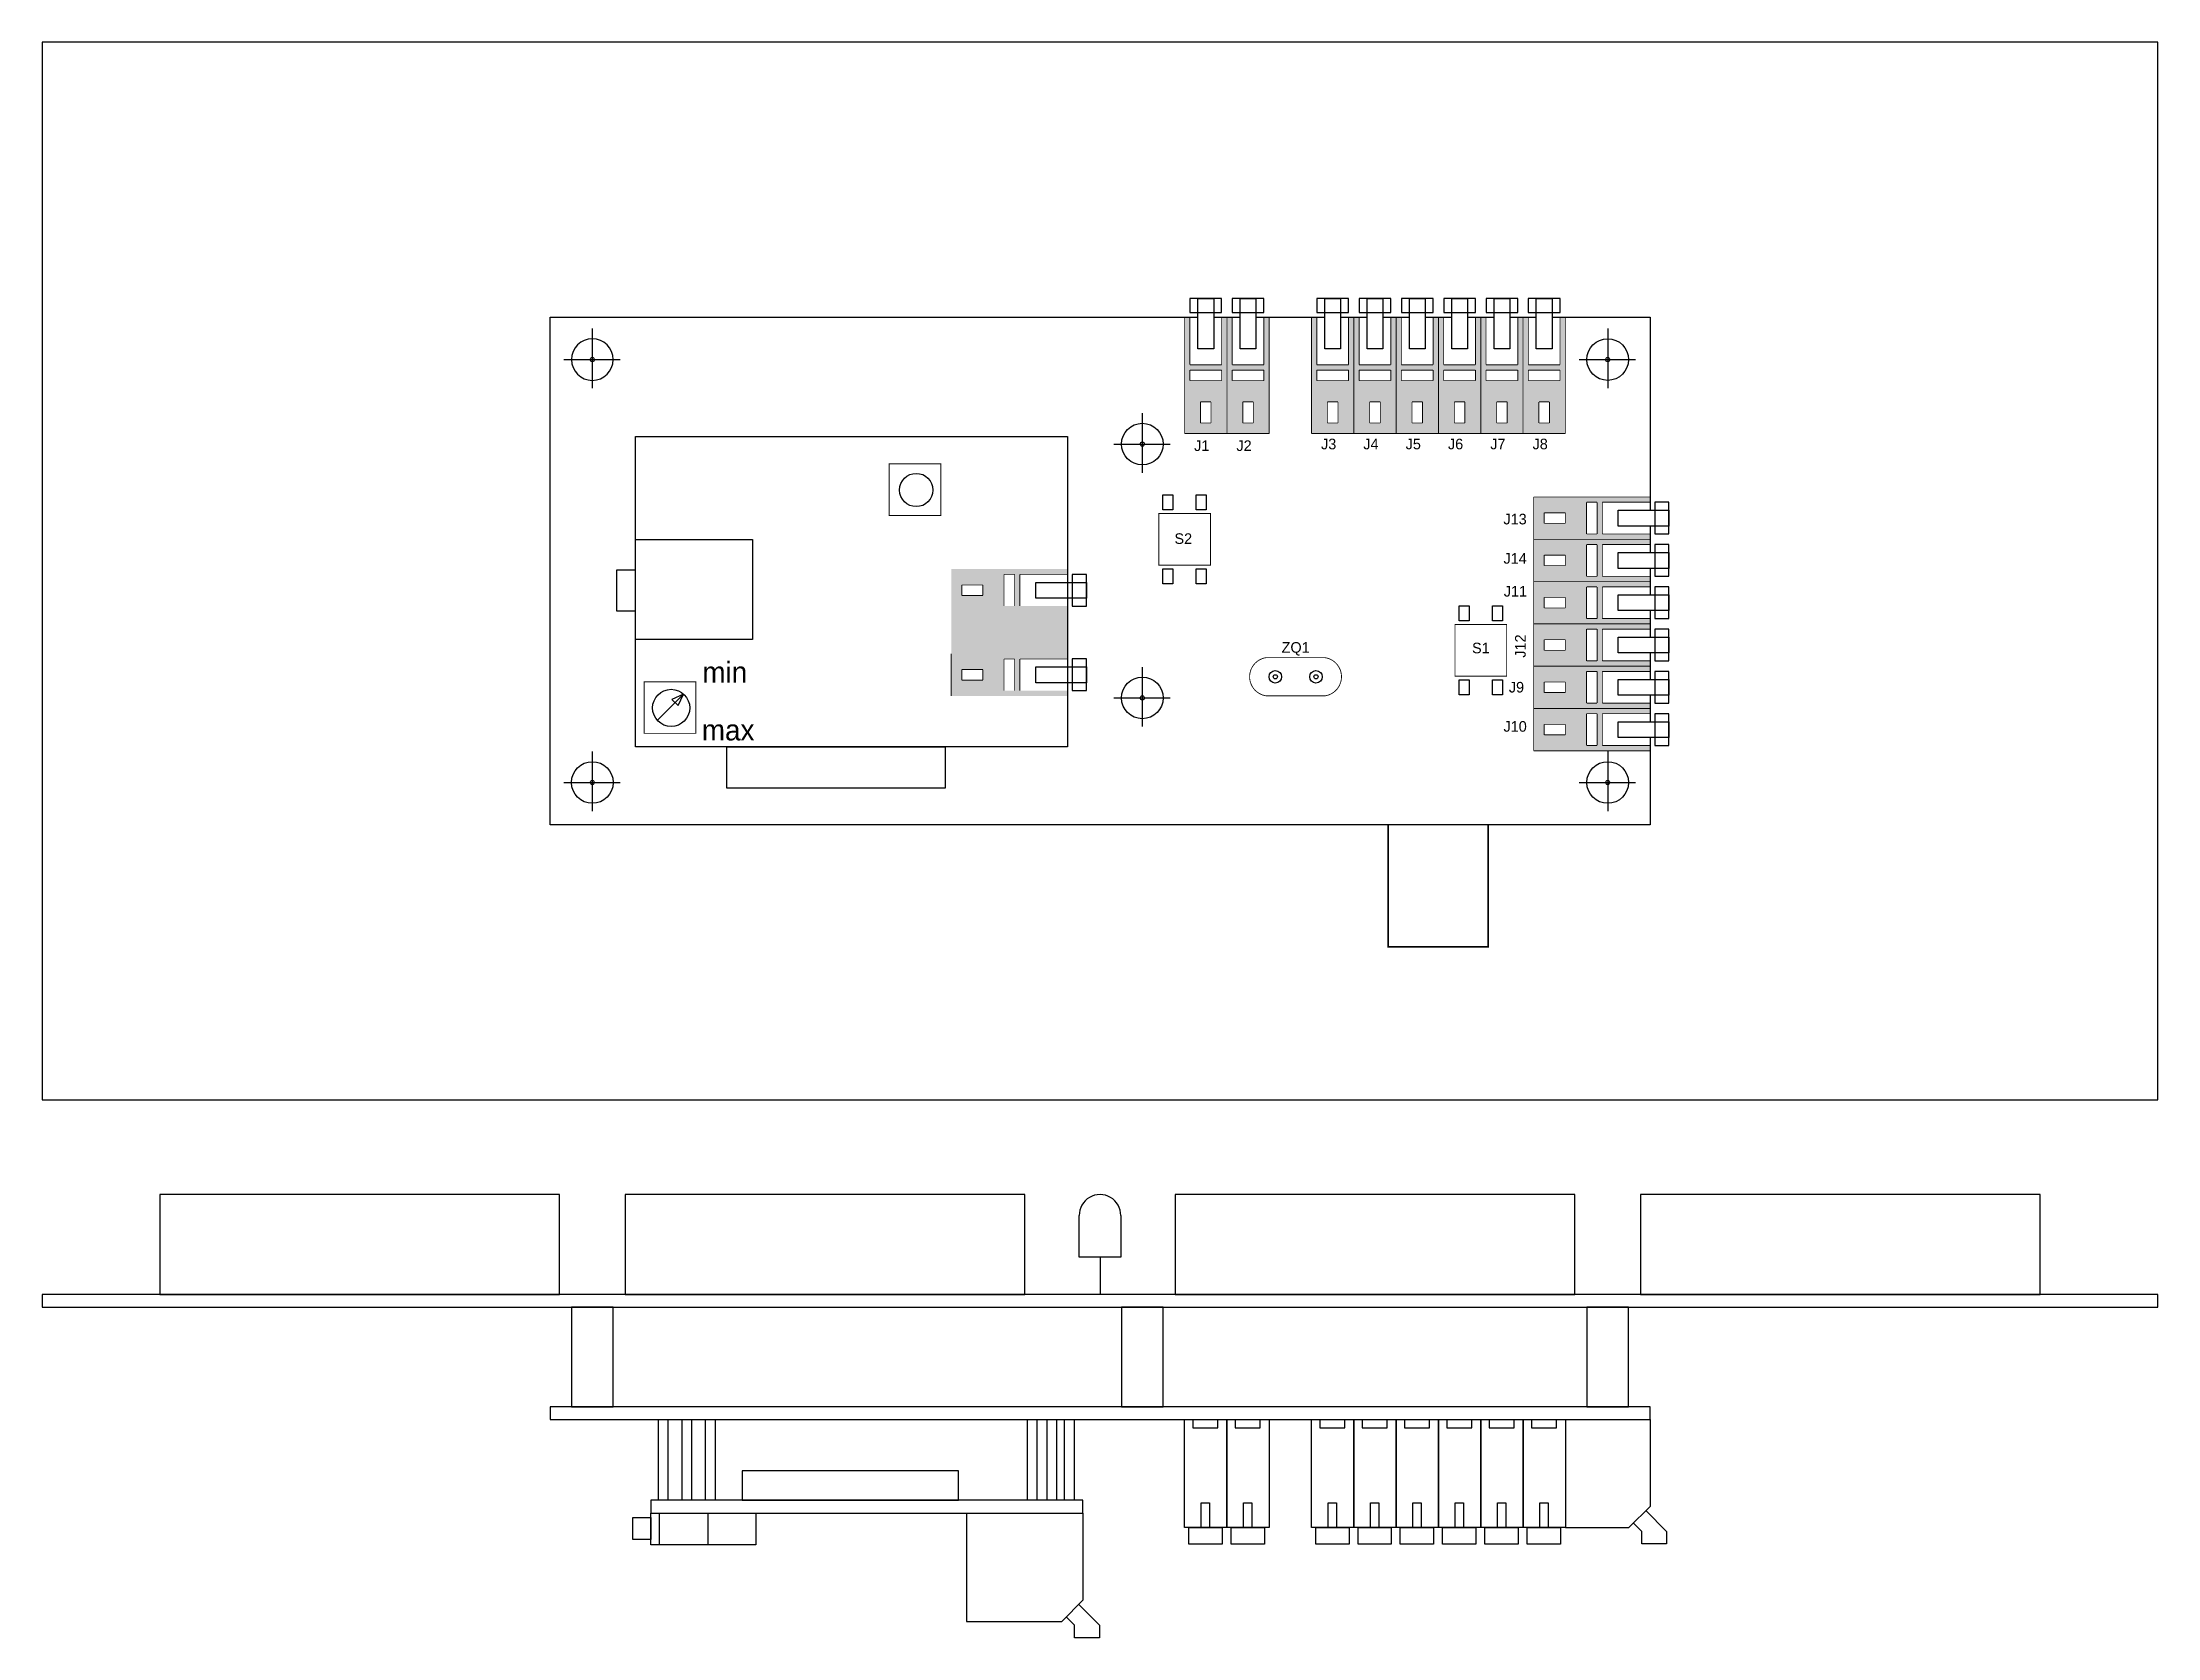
# Model space of a CAD drawing. Extents: x 620 to 874, y -147 to 45.
import ezdxf
from ezdxf.enums import TextEntityAlignment as Align

# ---------------------------------------------------------------- set-up
doc = ezdxf.new("R2010")
doc.units = 0
doc.header["$MEASUREMENT"] = 0
doc.layers.get('0').update_dxf_attribs({"linetype": 'CONTINUOUS'})
for name, color, linetype in [('BOARD', 7, 'CONTINUOUS'), ('BOTTOM', 7, 'CONTINUOUS'), ('TOP', 7, 'CONTINUOUS')]:
    doc.layers.add(name, color=color, linetype=linetype)

# ---------------------------------------------------------------- blocks, each defined once
blk = doc.blocks.new('FIGURE_CIRCLE')
blk.add_circle((0, 0), 0.5)
blk = doc.blocks.new('FIGURE_SQUARE')
blk.add_lwpolyline([(-0.5, -0.5), (-0.5, 0.5), (0.5, 0.5), (0.5, -0.5)], close=True)
blk = doc.blocks.new('WAGO')
at = {"layer": 'BOTTOM', "linetype": 'ByBlock', "ltscale": 100}
for p, q in [((-1.54, 0), (-1.54, -1)), ((1.46, -1), (1.46, 0)), ((-1.54, -1), (1.46, -1)), ((-0.54, -13), (-0.54, -10)), ((-0.54, -10), (0.46, -10)), ((0.46, -10), (0.46, -13))]:
    blk.add_line(p, q, dxfattribs=at)
for points in [[(-2.54, 0), (2.54, 0), (2.54, -13), (-2.54, -13)], [(-2.04, -13), (1.96, -13), (1.96, -15), (-2.04, -15)]]:
    blk.add_lwpolyline(points, close=True, dxfattribs=at)

msp = doc.modelspace()

# ---------------------------------------------------------------- hatches: boundary and pattern name
at = {"layer": 'BOTTOM', "linetype": 'ByBlock'}
h = msp.add_hatch(color=40, dxfattribs=at)
h.paths.add_polyline_path([(756.91, -2.11), (756.91, 11.86), (757.54, 11.86), (757.54, 6.15), (761.35, 6.15), (761.35, 11.86), (761.99, 11.86), (761.99, -2.11)])
h.paths.add_polyline_path([(757.54, 4.24), (761.35, 4.24), (761.35, 5.51), (757.54, 5.51)], flags=16)
h.paths.add_polyline_path([(758.81, 1.7), (758.81, -0.84), (760.08, -0.84), (760.08, 1.7)], flags=16)
h = msp.add_hatch(color=253, dxfattribs=at)
h.paths.add_polyline_path([(761.99, -2.11), (761.99, 11.86), (762.62, 11.86), (762.62, 6.15), (766.43, 6.15), (766.43, 11.86), (767.07, 11.86), (767.07, -2.11)])
h.paths.add_polyline_path([(762.62, 4.24), (766.43, 4.24), (766.43, 5.51), (762.62, 5.51)], flags=16)
h.paths.add_polyline_path([(763.89, 1.7), (763.89, -0.84), (765.16, -0.84), (765.16, 1.7)], flags=16)
h = msp.add_hatch(color=40, dxfattribs=at)
h.paths.add_polyline_path([(772.15, -2.11), (772.15, 11.86), (772.78, 11.86), (772.78, 6.15), (776.59, 6.15), (776.59, 11.86), (777.23, 11.86), (777.23, -2.11)])
h.paths.add_polyline_path([(772.78, 4.24), (776.59, 4.24), (776.59, 5.51), (772.78, 5.51)], flags=16)
h.paths.add_polyline_path([(774.05, 1.7), (774.05, -0.84), (775.32, -0.84), (775.32, 1.7)], flags=16)
h = msp.add_hatch(color=253, dxfattribs=at)
h.paths.add_polyline_path([(777.23, -2.11), (777.23, 11.86), (777.86, 11.86), (777.86, 6.15), (781.67, 6.15), (781.67, 11.86), (782.31, 11.86), (782.31, -2.11)])
h.paths.add_polyline_path([(777.86, 4.24), (781.67, 4.24), (781.67, 5.51), (777.86, 5.51)], flags=16)
h.paths.add_polyline_path([(779.13, 1.7), (779.13, -0.84), (780.4, -0.84), (780.4, 1.7)], flags=16)
h = msp.add_hatch(color=40, dxfattribs=at)
h.paths.add_polyline_path([(782.31, -2.11), (782.31, 11.86), (782.94, 11.86), (782.94, 6.15), (786.75, 6.15), (786.75, 11.86), (787.39, 11.86), (787.39, -2.11)])
h.paths.add_polyline_path([(782.94, 4.24), (786.75, 4.24), (786.75, 5.51), (782.94, 5.51)], flags=16)
h.paths.add_polyline_path([(784.21, 1.7), (784.21, -0.84), (785.48, -0.84), (785.48, 1.7)], flags=16)
h = msp.add_hatch(color=253, dxfattribs=at)
h.paths.add_polyline_path([(787.39, -2.11), (787.39, 11.86), (788.02, 11.86), (788.02, 6.15), (791.83, 6.15), (791.83, 11.86), (792.47, 11.86), (792.47, -2.11)])
h.paths.add_polyline_path([(788.02, 4.24), (791.83, 4.24), (791.83, 5.51), (788.02, 5.51)], flags=16)
h.paths.add_polyline_path([(789.29, 1.7), (789.29, -0.84), (790.56, -0.84), (790.56, 1.7)], flags=16)
h = msp.add_hatch(color=40, dxfattribs=at)
h.paths.add_polyline_path([(792.47, -2.11), (792.47, 11.86), (793.1, 11.86), (793.1, 6.15), (796.91, 6.15), (796.91, 11.86), (797.55, 11.86), (797.55, -2.11)])
h.paths.add_polyline_path([(793.1, 4.24), (796.91, 4.24), (796.91, 5.51), (793.1, 5.51)], flags=16)
h.paths.add_polyline_path([(794.37, 1.7), (794.37, -0.84), (795.64, -0.84), (795.64, 1.7)], flags=16)
h = msp.add_hatch(color=253, dxfattribs=at)
h.paths.add_polyline_path([(797.55, -2.11), (797.55, 11.86), (798.18, 11.86), (798.18, 6.15), (801.99, 6.15), (801.99, 11.86), (802.63, 11.86), (802.63, -2.11)])
h.paths.add_polyline_path([(798.18, 4.24), (801.99, 4.24), (801.99, 5.51), (798.18, 5.51)], flags=16)
h.paths.add_polyline_path([(799.45, 1.7), (799.45, -0.84), (800.72, -0.84), (800.72, 1.7)], flags=16)
h = msp.add_hatch(color=253, dxfattribs=at)
h.paths.add_polyline_path([(798.82, -9.73), (812.79, -9.73), (812.79, -10.36), (807.07, -10.36), (807.07, -14.17), (812.79, -14.17), (812.79, -14.81), (798.82, -14.81)])
h.paths.add_polyline_path([(805.17, -10.36), (805.17, -14.17), (806.44, -14.17), (806.44, -10.36)], flags=16)
h.paths.add_polyline_path([(802.63, -11.63), (800.09, -11.63), (800.09, -12.9), (802.63, -12.9)], flags=16)
h = msp.add_hatch(color=40, dxfattribs=at)
h.paths.add_polyline_path([(798.82, -14.81), (812.79, -14.81), (812.79, -15.44), (807.07, -15.44), (807.07, -19.25), (812.79, -19.25), (812.79, -19.89), (798.82, -19.89)])
h.paths.add_polyline_path([(805.17, -15.44), (805.17, -19.25), (806.44, -19.25), (806.44, -15.44)], flags=16)
h.paths.add_polyline_path([(802.63, -16.71), (800.09, -16.71), (800.09, -17.98), (802.63, -17.98)], flags=16)
h = msp.add_hatch(color=40, dxfattribs=at)
h.paths.add_polyline_path([(728.88, -18.39), (742.85, -18.39), (742.85, -19.02), (737.13, -19.02), (737.13, -22.83), (742.85, -22.83), (742.85, -23.47), (728.88, -23.47)])
h.paths.add_polyline_path([(735.23, -19.02), (735.23, -22.83), (736.5, -22.83), (736.5, -19.02)], flags=16)
h.paths.add_polyline_path([(732.69, -20.29), (730.15, -20.29), (730.15, -21.56), (732.69, -21.56)], flags=16)
h = msp.add_hatch(color=253, dxfattribs=at)
h.paths.add_polyline_path([(798.82, -19.89), (812.79, -19.89), (812.79, -20.52), (807.07, -20.52), (807.07, -24.33), (812.79, -24.33), (812.79, -24.97), (798.82, -24.97)])
h.paths.add_polyline_path([(805.17, -20.52), (805.17, -24.33), (806.44, -24.33), (806.44, -20.52)], flags=16)
h.paths.add_polyline_path([(802.63, -21.79), (800.09, -21.79), (800.09, -23.06), (802.63, -23.06)], flags=16)
h = msp.add_hatch(color=40, dxfattribs=at)
h.paths.add_polyline_path([(728.88, -23.47), (742.85, -23.47), (742.85, -24.1), (742.85, -25.31), (742.85, -26.9), (742.85, -27.91), (742.85, -28.55), (728.88, -28.55)])
h.paths.add_polyline_path([(735.23, -26.01), (735.23, -26.02), (735.86, -26.01), (736.5, -26.01)], flags=16)
h.paths.add_polyline_path([(730.15, -26.01), (730.15, -25.37), (730.15, -26.64), (730.15, -26.53)], flags=16)
h = msp.add_hatch(color=40, dxfattribs=at)
h.paths.add_polyline_path([(798.82, -24.97), (812.79, -24.97), (812.79, -25.6), (807.07, -25.6), (807.07, -29.41), (812.79, -29.41), (812.79, -30.05), (798.82, -30.05)])
h.paths.add_polyline_path([(805.17, -25.6), (805.17, -29.41), (806.44, -29.41), (806.44, -25.6)], flags=16)
h.paths.add_polyline_path([(802.63, -26.87), (800.09, -26.87), (800.09, -28.14), (802.63, -28.14)], flags=16)
h = msp.add_hatch(color=253, dxfattribs=at)
h.paths.add_polyline_path([(728.88, -28.55), (742.85, -28.55), (742.85, -29.18), (737.13, -29.18), (737.13, -32.99), (742.85, -32.99), (742.85, -33.63), (728.88, -33.63)])
h.paths.add_polyline_path([(735.23, -29.18), (735.23, -32.99), (736.5, -32.99), (736.5, -29.18)], flags=16)
h.paths.add_polyline_path([(732.69, -30.45), (730.15, -30.45), (730.15, -31.72), (732.69, -31.72)], flags=16)
h = msp.add_hatch(color=253, dxfattribs=at)
h.paths.add_polyline_path([(798.82, -30.05), (812.79, -30.05), (812.79, -30.68), (807.07, -30.68), (807.07, -34.49), (812.79, -34.49), (812.79, -35.13), (798.82, -35.13)])
h.paths.add_polyline_path([(805.17, -30.68), (805.17, -34.49), (806.44, -34.49), (806.44, -30.68)], flags=16)
h.paths.add_polyline_path([(802.63, -31.95), (800.09, -31.95), (800.09, -33.22), (802.63, -33.22)], flags=16)
h = msp.add_hatch(color=40, dxfattribs=at)
h.paths.add_polyline_path([(798.82, -35.13), (812.79, -35.13), (812.79, -35.76), (807.07, -35.76), (807.07, -39.57), (812.79, -39.57), (812.79, -40.21), (798.82, -40.21)])
h.paths.add_polyline_path([(805.17, -35.76), (805.17, -39.57), (806.44, -39.57), (806.44, -35.76)], flags=16)
h.paths.add_polyline_path([(802.63, -37.03), (800.09, -37.03), (800.09, -38.3), (802.63, -38.3)], flags=16)

# ---------------------------------------------------------------- linework, layer by layer
at = {"layer": 'BOARD'}
for points in [[(619.75, 44.88), (619.75, -82.12), (873.75, -82.12), (873.75, 44.88)], [(619.75, -105.52), (619.75, -107.02), (873.75, -107.02), (873.75, -105.52)], [(812.79, -120.52), (812.79, -119.02), (680.71, -119.02), (680.71, -120.52)]]:
    msp.add_lwpolyline(points, close=True, dxfattribs=at)
for points in [[(812.79, -38.62), (812.79, -49.1), (680.71, -49.1), (680.71, 11.86), (758.5, 11.86)], [(760.4, 11.86), (763.58, 11.86)], [(765.48, 11.86), (773.74, 11.86)], [(775.64, 11.86), (778.82, 11.86)], [(780.72, 11.86), (783.9, 11.86)], [(785.8, 11.86), (788.98, 11.86)], [(790.88, 11.86), (794.06, 11.86)], [(795.96, 11.86), (799.14, 11.86)], [(801.04, 11.86), (812.79, 11.86), (812.79, -11.32)], [(812.79, -13.22), (812.79, -16.4)], [(812.79, -18.3), (812.79, -21.48)], [(742.85, -21.88), (742.85, -25.06)], [(812.79, -23.38), (812.79, -26.56)], [(742.85, -26.96), (742.85, -30.14)], [(742.85, -26.96), (742.85, -30.14)], [(812.79, -28.46), (812.79, -31.64)], [(812.79, -33.54), (812.79, -36.72)]]:
    msp.add_lwpolyline(points, dxfattribs=at)
at = {"layer": 'BOTTOM', "linetype": 'ByBlock'}
for p, q in [((685.79, 10.49), (685.79, 3.33)), ((807.71, 10.49), (807.71, 3.33)), ((682.38, 6.78), (689.13, 6.78)), ((804.3, 6.78), (811.05, 6.78)), ((751.83, 0.33), (751.83, -6.83)), ((748.42, -3.38), (755.17, -3.38)), ((751.83, -30.15), (751.83, -37.31)), ((693.61, -36.54), (696.75, -33.4)), ((696.75, -33.4), (695.32, -34.06)), ((695.32, -34.06), (696.09, -34.77)), ((696.09, -34.77), (696.75, -33.4)), ((748.42, -33.86), (755.17, -33.86)), ((685.79, -40.31), (685.79, -47.47)), ((807.71, -40.31), (807.71, -47.47)), ((682.38, -44.02), (689.13, -44.02)), ((804.3, -44.02), (811.05, -44.02)), ((812.79, -120.52), (812.79, -130.97)), ((730.72, -131.78), (730.72, -144.78)), ((744.69, -131.78), (744.69, -142.24)), ((812.79, -130.97), (810.29, -133.47)), ((812.3, -131.47), (814.79, -133.97)), ((802.63, -133.52), (810.24, -133.52)), ((810.24, -133.52), (810.29, -133.47)), ((811.79, -133.97), (810.79, -132.97)), ((811.79, -135.47), (811.79, -133.97)), ((814.79, -133.97), (814.79, -133.97)), ((814.79, -133.97), (814.79, -135.47)), ((814.79, -135.47), (811.79, -135.47)), ((744.69, -142.24), (742.19, -144.74)), ((742.15, -144.78), (742.19, -144.74)), ((743.69, -145.24), (742.69, -144.24)), ((744.2, -142.73), (746.69, -145.24)), ((730.72, -144.78), (742.15, -144.78)), ((743.69, -146.74), (743.69, -145.24)), ((746.69, -146.74), (743.69, -146.74)), ((746.69, -145.24), (746.69, -145.24)), ((746.69, -145.24), (746.69, -146.74))]:
    msp.add_line(p, q, dxfattribs=at)
at = {"layer": 'BOTTOM', "linetype": 'ByBlock', "ltscale": 100}
msp.add_line((746.75, -101.02), (746.75, -105.52), dxfattribs=at)
at = {"layer": 'BOTTOM', "linetype": 'ByBlock'}
for points in [[(757.54, 14.13), (757.54, 12.42), (761.35, 12.42), (761.35, 14.13)], [(758.5, 8.05), (758.5, 14.13), (760.4, 14.13), (760.4, 8.05)], [(762.62, 14.13), (762.62, 12.42), (766.43, 12.42), (766.43, 14.13)], [(763.58, 8.05), (763.58, 14.13), (765.48, 14.13), (765.48, 8.05)], [(772.78, 14.13), (772.78, 12.42), (776.59, 12.42), (776.59, 14.13)], [(773.74, 8.05), (773.74, 14.13), (775.64, 14.13), (775.64, 8.05)], [(777.86, 14.13), (777.86, 12.42), (781.67, 12.42), (781.67, 14.13)], [(778.82, 8.05), (778.82, 14.13), (780.72, 14.13), (780.72, 8.05)], [(782.94, 14.13), (782.94, 12.42), (786.75, 12.42), (786.75, 14.13)], [(783.9, 8.05), (783.9, 14.13), (785.8, 14.13), (785.8, 8.05)], [(788.02, 14.13), (788.02, 12.42), (791.83, 12.42), (791.83, 14.13)], [(788.98, 8.05), (788.98, 14.13), (790.88, 14.13), (790.88, 8.05)], [(793.1, 14.13), (793.1, 12.42), (796.91, 12.42), (796.91, 14.13)], [(794.06, 8.05), (794.06, 14.13), (795.96, 14.13), (795.96, 8.05)], [(798.18, 14.13), (798.18, 12.42), (801.99, 12.42), (801.99, 14.13)], [(799.14, 8.05), (799.14, 14.13), (801.04, 14.13), (801.04, 8.05)], [(690.97, -2.46), (742.85, -2.46), (742.85, -39.72), (690.97, -39.72)], [(808.98, -11.32), (815.06, -11.32), (815.06, -13.22), (808.98, -13.22)], [(815.06, -10.36), (813.35, -10.36), (813.35, -14.17), (815.06, -14.17)], [(690.97, -14.82), (705.04, -14.82), (705.04, -26.84), (690.97, -26.84)], [(808.98, -16.4), (815.06, -16.4), (815.06, -18.3), (808.98, -18.3)], [(815.06, -15.44), (813.35, -15.44), (813.35, -19.25), (815.06, -19.25)], [(690.97, -18.53), (688.69, -18.53), (688.69, -23.39), (690.97, -23.39)], [(739.04, -19.98), (745.12, -19.98), (745.12, -21.88), (739.04, -21.88)], [(745.12, -19.02), (743.41, -19.02), (743.41, -22.83), (745.12, -22.83)], [(808.98, -21.48), (815.06, -21.48), (815.06, -23.38), (808.98, -23.38)], [(815.06, -20.52), (813.35, -20.52), (813.35, -24.33), (815.06, -24.33)], [(808.98, -26.56), (815.06, -26.56), (815.06, -28.46), (808.98, -28.46)], [(815.06, -25.6), (813.35, -25.6), (813.35, -29.41), (815.06, -29.41)], [(739.04, -30.14), (745.12, -30.14), (745.12, -32.04), (739.04, -32.04)], [(745.12, -29.18), (743.41, -29.18), (743.41, -32.99), (745.12, -32.99)], [(808.98, -31.64), (815.06, -31.64), (815.06, -33.54), (808.98, -33.54)], [(815.06, -30.68), (813.35, -30.68), (813.35, -34.49), (815.06, -34.49)], [(808.98, -36.72), (815.06, -36.72), (815.06, -38.62), (808.98, -38.62)], [(815.06, -35.76), (813.35, -35.76), (813.35, -39.57), (815.06, -39.57)], [(701.93, -39.72), (728.14, -39.72), (728.14, -44.69), (701.93, -44.69)], [(688.29, -107.02), (683.29, -107.02), (683.29, -119.02), (688.29, -119.02)], [(754.33, -107.02), (749.33, -107.02), (749.33, -119.02), (754.33, -119.02)], [(810.21, -107.02), (805.21, -107.02), (805.21, -119.02), (810.21, -119.02)], [(693.72, -120.52), (694.85, -120.52), (694.85, -130.22), (693.72, -130.22)], [(696.56, -120.52), (697.69, -120.52), (697.69, -130.22), (696.56, -130.22)], [(699.4, -120.52), (700.54, -120.52), (700.54, -130.22), (699.4, -130.22)], [(738.04, -120.52), (739.18, -120.52), (739.18, -130.22), (738.04, -130.22)], [(740.41, -120.52), (741.54, -120.52), (741.54, -130.22), (740.41, -130.22)], [(742.5, -120.52), (743.64, -120.52), (743.64, -130.22), (742.5, -130.22)], [(703.77, -130.22), (729.77, -130.22), (729.77, -126.69), (703.77, -126.69)], [(692.82, -131.78), (744.69, -131.78), (744.69, -130.22), (692.82, -130.22)], [(692.82, -131.78), (705.43, -131.78), (705.43, -135.6), (692.82, -135.6)], [(693.87, -131.78), (699.66, -131.78), (699.66, -135.6), (693.87, -135.6)], [(692.82, -134.93), (690.66, -134.93), (690.66, -132.28), (692.82, -132.28)]]:
    msp.add_lwpolyline(points, close=True, dxfattribs=at)
at = {"layer": 'BOTTOM', "const_width": 0.2}
msp.add_lwpolyline([(781.35, -49.1), (781.35, -63.76), (793.35, -63.76), (793.35, -49.1)], dxfattribs=at)
at = {"layer": 'BOTTOM', "linetype": 'ByBlock', "ltscale": 100}
for points in [[(633.85, -105.52), (681.85, -105.52), (681.85, -93.52), (633.85, -93.52)], [(689.73, -105.52), (737.73, -105.52), (737.73, -93.52), (689.73, -93.52)], [(755.77, -105.52), (803.77, -105.52), (803.77, -93.52), (755.77, -93.52)], [(811.65, -105.52), (859.65, -105.52), (859.65, -93.52), (811.65, -93.52)]]:
    msp.add_lwpolyline(points, close=True, dxfattribs=at)
msp.add_lwpolyline([(749.25, -96.02), (749.25, -101.02), (744.25, -101.02), (744.25, -96.02)], dxfattribs=at)
at = {"layer": 'BOTTOM', "linetype": 'ByBlock'}
for centre, radius in [((724.68, -8.89), 2), ((695.26, -35.06), 2.23)]:
    msp.add_circle(centre, radius, dxfattribs=at)
at = {"layer": 'BOTTOM', "linetype": 'ByBlock', "ltscale": 100}
msp.add_ellipse((746.75, -96.02), major_axis=(0, -2.5), ratio=1, start_param=1.570796, end_param=4.712389, dxfattribs=at)
at = {"layer": 'TOP', "const_width": 0.1}
for points in [[(756.91, 11.86), (756.91, -2.11)], [(758.5, 11.86), (756.91, 11.86)], [(757.54, 6.78), (757.54, 11.86)], [(757.54, 11.86), (758.5, 11.86)], [(761.99, 11.86), (760.4, 11.86)], [(760.4, 11.86), (761.35, 11.86)], [(761.35, 11.86), (761.35, 6.15)], [(761.99, 11.86), (761.99, -2.11)], [(761.99, -2.11), (761.99, 11.86)], [(763.58, 11.86), (761.99, 11.86)], [(762.62, 6.78), (762.62, 11.86)], [(762.62, 11.86), (763.58, 11.86)], [(767.07, 11.86), (765.48, 11.86)], [(765.48, 11.86), (766.43, 11.86)], [(766.43, 11.86), (766.43, 6.15)], [(767.07, -2.11), (767.07, 11.86)], [(772.15, 11.86), (772.15, -2.11)], [(773.74, 11.86), (772.15, 11.86)], [(772.78, 6.78), (772.78, 11.86)], [(772.78, 11.86), (773.74, 11.86)], [(775.64, 11.86), (776.59, 11.86)], [(777.23, 11.86), (775.64, 11.86)], [(776.59, 11.86), (776.59, 6.15)], [(777.23, 11.86), (777.23, -2.11)], [(777.23, -2.11), (777.23, 11.86)], [(778.82, 11.86), (777.23, 11.86)], [(777.86, 6.78), (777.86, 11.86)], [(777.86, 11.86), (778.82, 11.86)], [(780.72, 11.86), (781.67, 11.86)], [(782.31, 11.86), (780.72, 11.86)], [(781.67, 11.86), (781.67, 6.15)], [(782.31, 11.86), (782.31, -2.11)], [(782.31, -2.11), (782.31, 11.86)], [(783.9, 11.86), (782.31, 11.86)], [(782.94, 6.78), (782.94, 11.86)], [(782.94, 11.86), (783.9, 11.86)], [(785.8, 11.86), (786.75, 11.86)], [(787.39, 11.86), (785.8, 11.86)], [(786.75, 11.86), (786.75, 6.15)], [(787.39, 11.86), (787.39, -2.11)], [(787.39, -2.11), (787.39, 11.86)], [(788.98, 11.86), (787.39, 11.86)], [(788.02, 6.78), (788.02, 11.86)], [(788.02, 11.86), (788.98, 11.86)], [(790.88, 11.86), (791.83, 11.86)], [(792.47, 11.86), (790.88, 11.86)], [(791.83, 11.86), (791.83, 6.15)], [(792.47, 11.86), (792.47, -2.11)], [(792.47, -2.11), (792.47, 11.86)], [(794.06, 11.86), (792.47, 11.86)], [(793.1, 6.78), (793.1, 11.86)], [(793.1, 11.86), (794.06, 11.86)], [(797.55, 11.86), (795.96, 11.86)], [(795.96, 11.86), (796.91, 11.86)], [(796.91, 11.86), (796.91, 6.15)], [(797.55, 11.86), (797.55, -2.11)], [(797.55, -2.11), (797.55, 11.86)], [(799.14, 11.86), (797.55, 11.86)], [(798.18, 6.78), (798.18, 11.86)], [(798.18, 11.86), (799.14, 11.86)], [(801.04, 11.86), (801.99, 11.86)], [(802.63, 11.86), (801.04, 11.86)], [(801.99, 11.86), (801.99, 6.15)], [(802.63, -2.11), (802.63, 11.86)], [(757.54, 6.15), (757.54, 6.78)], [(761.35, 6.15), (757.54, 6.15)], [(757.54, 5.51), (761.35, 5.51)], [(757.54, 4.24), (757.54, 5.51)], [(761.35, 5.51), (761.35, 4.24)], [(762.62, 6.15), (762.62, 6.78)], [(766.43, 6.15), (762.62, 6.15)], [(762.62, 5.51), (766.43, 5.51)], [(762.62, 4.24), (762.62, 5.51)], [(766.43, 5.51), (766.43, 4.24)], [(772.78, 6.15), (772.78, 6.78)], [(776.59, 6.15), (772.78, 6.15)], [(772.78, 5.51), (776.59, 5.51)], [(772.78, 4.24), (772.78, 5.51)], [(776.59, 5.51), (776.59, 4.24)], [(777.86, 6.15), (777.86, 6.78)], [(781.67, 6.15), (777.86, 6.15)], [(777.86, 5.51), (781.67, 5.51)], [(777.86, 4.24), (777.86, 5.51)], [(781.67, 5.51), (781.67, 4.24)], [(782.94, 6.15), (782.94, 6.78)], [(786.75, 6.15), (782.94, 6.15)], [(782.94, 5.51), (786.75, 5.51)], [(782.94, 4.24), (782.94, 5.51)], [(786.75, 5.51), (786.75, 4.24)], [(788.02, 6.15), (788.02, 6.78)], [(791.83, 6.15), (788.02, 6.15)], [(788.02, 5.51), (791.83, 5.51)], [(788.02, 4.24), (788.02, 5.51)], [(791.83, 5.51), (791.83, 4.24)], [(793.1, 6.15), (793.1, 6.78)], [(796.91, 6.15), (793.1, 6.15)], [(793.1, 5.51), (796.91, 5.51)], [(793.1, 4.24), (793.1, 5.51)], [(796.91, 5.51), (796.91, 4.24)], [(798.18, 6.15), (798.18, 6.78)], [(801.99, 6.15), (798.18, 6.15)], [(798.18, 5.51), (801.99, 5.51)], [(798.18, 4.24), (798.18, 5.51)], [(801.99, 5.51), (801.99, 4.24)], [(761.35, 4.24), (757.54, 4.24)], [(766.43, 4.24), (762.62, 4.24)], [(776.59, 4.24), (772.78, 4.24)], [(781.67, 4.24), (777.86, 4.24)], [(786.75, 4.24), (782.94, 4.24)], [(791.83, 4.24), (788.02, 4.24)], [(796.91, 4.24), (793.1, 4.24)], [(801.99, 4.24), (798.18, 4.24)], [(758.81, -0.84), (758.81, 1.7)], [(758.81, 1.7), (760.08, 1.7)], [(760.08, 1.7), (760.08, -0.84)], [(763.89, -0.84), (763.89, 1.7)], [(763.89, 1.7), (765.16, 1.7)], [(765.16, 1.7), (765.16, -0.84)], [(774.05, -0.84), (774.05, 1.7)], [(774.05, 1.7), (775.32, 1.7)], [(775.32, 1.7), (775.32, -0.84)], [(779.13, -0.84), (779.13, 1.7)], [(779.13, 1.7), (780.4, 1.7)], [(780.4, 1.7), (780.4, -0.84)], [(784.21, -0.84), (784.21, 1.7)], [(784.21, 1.7), (785.48, 1.7)], [(785.48, 1.7), (785.48, -0.84)], [(789.29, -0.84), (789.29, 1.7)], [(789.29, 1.7), (790.56, 1.7)], [(790.56, 1.7), (790.56, -0.84)], [(794.37, -0.84), (794.37, 1.7)], [(794.37, 1.7), (795.64, 1.7)], [(795.64, 1.7), (795.64, -0.84)], [(799.45, -0.84), (799.45, 1.7)], [(799.45, 1.7), (800.72, 1.7)], [(800.72, 1.7), (800.72, -0.84)], [(756.91, -2.11), (761.99, -2.11)], [(760.08, -0.84), (758.81, -0.84)], [(761.99, -2.11), (767.07, -2.11)], [(765.16, -0.84), (763.89, -0.84)], [(772.15, -2.11), (777.23, -2.11)], [(775.32, -0.84), (774.05, -0.84)], [(777.23, -2.11), (782.31, -2.11)], [(780.4, -0.84), (779.13, -0.84)], [(782.31, -2.11), (787.39, -2.11)], [(785.48, -0.84), (784.21, -0.84)], [(787.39, -2.11), (792.47, -2.11)], [(790.56, -0.84), (789.29, -0.84)], [(792.47, -2.11), (797.55, -2.11)], [(795.64, -0.84), (794.37, -0.84)], [(797.55, -2.11), (802.63, -2.11)], [(800.72, -0.84), (799.45, -0.84)], [(727.64, -8.85), (727.64, -5.75), (721.44, -5.75), (721.44, -11.95), (727.64, -11.95), (727.64, -8.85)], [(798.82, -9.73), (798.82, -14.81)], [(812.79, -9.73), (798.82, -9.73)], [(812.79, -11.32), (812.79, -9.73)], [(760.01, -14.81), (760.01, -11.71), (753.81, -11.71), (753.81, -17.91), (760.01, -17.91), (760.01, -14.81)], [(800.09, -11.63), (802.63, -11.63)], [(800.09, -12.9), (800.09, -11.63)], [(802.63, -11.63), (802.63, -12.9)], [(805.17, -14.17), (805.17, -10.36)], [(805.17, -10.36), (806.44, -10.36)], [(806.44, -10.36), (806.44, -14.17)], [(807.07, -10.36), (807.71, -10.36)], [(807.07, -14.17), (807.07, -10.36)], [(807.71, -10.36), (812.79, -10.36)], [(812.79, -10.36), (812.79, -11.32)], [(798.82, -14.81), (798.82, -19.89)], [(812.79, -14.81), (798.82, -14.81)], [(798.82, -14.81), (812.79, -14.81)], [(802.63, -12.9), (800.09, -12.9)], [(806.44, -14.17), (805.17, -14.17)], [(812.79, -14.17), (807.07, -14.17)], [(812.79, -13.22), (812.79, -14.17)], [(812.79, -14.81), (812.79, -13.22)], [(812.79, -16.4), (812.79, -14.81)], [(800.09, -16.71), (802.63, -16.71)], [(800.09, -17.98), (800.09, -16.71)], [(802.63, -16.71), (802.63, -17.98)], [(805.17, -19.25), (805.17, -15.44)], [(805.17, -15.44), (806.44, -15.44)], [(806.44, -15.44), (806.44, -19.25)], [(807.07, -15.44), (807.71, -15.44)], [(807.07, -19.25), (807.07, -15.44)], [(807.71, -15.44), (812.79, -15.44)], [(812.79, -15.44), (812.79, -16.4)], [(730.15, -20.29), (732.69, -20.29)], [(730.15, -21.56), (730.15, -20.29)], [(732.69, -20.29), (732.69, -21.56)], [(735.23, -22.83), (735.23, -19.02)], [(735.23, -19.02), (736.5, -19.02)], [(736.5, -19.02), (736.5, -22.83)], [(737.13, -19.02), (737.77, -19.02)], [(737.13, -22.83), (737.13, -19.02)], [(737.77, -19.02), (742.85, -19.02)], [(742.85, -19.98), (742.85, -18.39)], [(742.85, -19.02), (742.85, -19.98)], [(798.82, -19.89), (812.79, -19.89)], [(798.82, -19.89), (798.82, -24.97)], [(812.79, -19.89), (798.82, -19.89)], [(802.63, -17.98), (800.09, -17.98)], [(806.44, -19.25), (805.17, -19.25)], [(812.79, -19.25), (807.07, -19.25)], [(812.79, -18.3), (812.79, -19.25)], [(812.79, -19.89), (812.79, -18.3)], [(812.79, -21.48), (812.79, -19.89)], [(732.69, -21.56), (730.15, -21.56)], [(742.85, -21.88), (742.85, -22.83)], [(742.85, -23.47), (742.85, -21.88)], [(800.09, -21.79), (802.63, -21.79)], [(800.09, -23.06), (800.09, -21.79)], [(802.63, -21.79), (802.63, -23.06)], [(805.17, -24.33), (805.17, -20.52)], [(805.17, -20.52), (806.44, -20.52)], [(806.44, -20.52), (806.44, -24.33)], [(807.07, -20.52), (807.71, -20.52)], [(807.07, -24.33), (807.07, -20.52)], [(807.71, -20.52), (812.79, -20.52)], [(812.79, -20.52), (812.79, -21.48)], [(742.85, -25.06), (742.85, -23.47)], [(742.85, -24.1), (742.85, -25.06)], [(742.85, -25.06), (742.85, -27.91)], [(795.57, -28.14), (795.57, -25.04), (789.37, -25.04), (789.37, -31.24), (795.57, -31.24), (795.57, -28.14)], [(798.82, -24.97), (798.82, -30.05)], [(812.79, -24.97), (798.82, -24.97)], [(798.82, -24.97), (812.79, -24.97)], [(802.63, -23.06), (800.09, -23.06)], [(806.44, -24.33), (805.17, -24.33)], [(812.79, -24.33), (807.07, -24.33)], [(812.79, -23.38), (812.79, -24.33)], [(812.79, -24.97), (812.79, -23.38)], [(812.79, -26.56), (812.79, -24.97)], [(742.85, -28.55), (742.85, -26.96)], [(800.09, -26.87), (802.63, -26.87)], [(800.09, -28.14), (800.09, -26.87)], [(802.63, -26.87), (802.63, -28.14)], [(805.17, -29.41), (805.17, -25.6)], [(805.17, -25.6), (806.44, -25.6)], [(806.44, -25.6), (806.44, -29.41)], [(807.07, -25.6), (807.71, -25.6)], [(807.07, -29.41), (807.07, -25.6)], [(807.71, -25.6), (812.79, -25.6)], [(812.79, -25.6), (812.79, -26.56)], [(728.88, -28.55), (728.88, -33.63)], [(730.15, -30.45), (732.69, -30.45)], [(730.15, -31.72), (730.15, -30.45)], [(732.69, -30.45), (732.69, -31.72)], [(735.23, -32.99), (735.23, -29.18)], [(735.23, -29.18), (736.5, -29.18)], [(736.5, -29.18), (736.5, -32.99)], [(737.13, -29.18), (737.77, -29.18)], [(737.13, -32.99), (737.13, -29.18)], [(737.77, -29.18), (742.85, -29.18)], [(742.85, -30.14), (742.85, -28.55)], [(742.85, -29.18), (742.85, -30.14)], [(766.74, -29.02), (773.74, -29.02)], [(798.82, -30.05), (812.79, -30.05)], [(798.82, -30.05), (798.82, -35.13)], [(812.79, -30.05), (798.82, -30.05)], [(802.63, -28.14), (800.09, -28.14)], [(806.44, -29.41), (805.17, -29.41)], [(812.79, -29.41), (807.07, -29.41)], [(812.79, -30.05), (812.79, -28.46)], [(812.79, -28.46), (812.79, -29.41)], [(812.79, -31.64), (812.79, -30.05)], [(698.22, -35.02), (698.22, -31.92), (692.02, -31.92), (692.02, -38.12), (698.22, -38.12), (698.22, -35.02)], [(732.69, -31.72), (730.15, -31.72)], [(742.85, -32.04), (742.85, -32.99)], [(742.85, -33.63), (742.85, -32.04)], [(800.09, -31.95), (802.63, -31.95)], [(800.09, -33.22), (800.09, -31.95)], [(802.63, -31.95), (802.63, -33.22)], [(805.17, -34.49), (805.17, -30.68)], [(805.17, -30.68), (806.44, -30.68)], [(806.44, -30.68), (806.44, -34.49)], [(807.07, -30.68), (807.71, -30.68)], [(807.07, -34.49), (807.07, -30.68)], [(807.71, -30.68), (812.79, -30.68)], [(812.79, -30.68), (812.79, -31.64)], [(766.74, -33.62), (773.74, -33.62)], [(798.82, -35.13), (798.82, -40.21)], [(812.79, -35.13), (798.82, -35.13)], [(798.82, -35.13), (812.79, -35.13)], [(802.63, -33.22), (800.09, -33.22)], [(806.44, -34.49), (805.17, -34.49)], [(812.79, -34.49), (807.07, -34.49)], [(812.79, -35.13), (812.79, -33.54)], [(812.79, -33.54), (812.79, -34.49)], [(812.79, -36.72), (812.79, -35.13)], [(800.09, -37.03), (802.63, -37.03)], [(800.09, -38.3), (800.09, -37.03)], [(802.63, -37.03), (802.63, -38.3)], [(805.17, -39.57), (805.17, -35.76)], [(805.17, -35.76), (806.44, -35.76)], [(806.44, -35.76), (806.44, -39.57)], [(807.07, -35.76), (807.71, -35.76)], [(807.07, -39.57), (807.07, -35.76)], [(807.71, -35.76), (812.79, -35.76)], [(812.79, -35.76), (812.79, -36.72)], [(798.82, -40.21), (812.79, -40.21)], [(802.63, -38.3), (800.09, -38.3)], [(806.44, -39.57), (805.17, -39.57)], [(812.79, -39.57), (807.07, -39.57)], [(812.79, -38.62), (812.79, -39.57)], [(812.79, -40.21), (812.79, -38.62)]]:
    msp.add_lwpolyline(points, dxfattribs=at)
for points in [[(766.74, -29.02, 0.881184), (766.74, -33.62)], [(773.72, -29.02, -0.881083), (773.72, -33.62)]]:
    msp.add_lwpolyline(points, format="xyb", dxfattribs=at)

# ---------------------------------------------------------------- block references
at = {"layer": 'BOTTOM', "xscale": -5, "yscale": 5, "rotation": 180}
msp.add_blockref('FIGURE_CIRCLE', (685.79, 6.78), dxfattribs=at)
at = {"layer": 'BOTTOM'}
for p, xscale, yscale in [((751.83, -33.86), 0.5, 0.5), ((685.79, -44.02), 5, 5)]:
    msp.add_blockref('FIGURE_CIRCLE', p, dxfattribs=dict(at, xscale=xscale, yscale=yscale))
at = {"layer": 'BOTTOM', "linetype": 'ByBlock', "ltscale": 100, "rotation": 360}
for p in [(759.45, -120.52), (764.53, -120.52), (774.69, -120.52), (779.77, -120.52), (784.85, -120.52), (789.93, -120.52), (795.01, -120.52), (800.09, -120.52)]:
    msp.add_blockref('WAGO', p, dxfattribs=at)
at = {"layer": 'TOP'}
for name, p, xscale, yscale in [('FIGURE_CIRCLE', (807.71, 6.78), 5, 5), ('FIGURE_CIRCLE', (685.79, 6.78), 0.5, 0.5), ('FIGURE_CIRCLE', (807.71, 6.78), 0.5, 0.5), ('FIGURE_CIRCLE', (751.83, -3.38), 5, 5), ('FIGURE_CIRCLE', (751.83, -3.38), 0.5, 0.5), ('FIGURE_SQUARE', (754.91, -10.36), 1.2, 1.8), ('FIGURE_SQUARE', (758.91, -10.36), 1.2, 1.8), ('FIGURE_SQUARE', (754.91, -19.26), 1.2, 1.8), ('FIGURE_SQUARE', (758.91, -19.26), 1.2, 1.8), ('FIGURE_SQUARE', (790.47, -23.69), 1.2, 1.8), ('FIGURE_SQUARE', (794.47, -23.69), 1.2, 1.8), ('FIGURE_CIRCLE', (751.83, -33.86), 5, 5), ('FIGURE_CIRCLE', (767.8, -31.32), 1.5, 1.5), ('FIGURE_CIRCLE', (767.8, -31.32), 0.5, 0.5), ('FIGURE_CIRCLE', (772.68, -31.32), 1.5, 1.5), ('FIGURE_CIRCLE', (772.68, -31.32), 0.5, 0.5), ('FIGURE_SQUARE', (790.47, -32.59), 1.2, 1.8), ('FIGURE_SQUARE', (794.47, -32.59), 1.2, 1.8), ('FIGURE_CIRCLE', (807.71, -44.02), 5, 5), ('FIGURE_CIRCLE', (685.79, -44.02), 0.5, 0.5), ('FIGURE_CIRCLE', (807.71, -44.02), 0.5, 0.5)]:
    msp.add_blockref(name, p, dxfattribs=dict(at, xscale=xscale, yscale=yscale))

# ---------------------------------------------------------------- texts
at = {"layer": 'BOTTOM', "linetype": 'ByBlock', "char_height": 2.5, "width": 9.9381, "attachment_point": 1}
for s, insert in [('min', (699, -29.52)), ('max', (698.94, -36.47))]:
    msp.add_mtext(s, dxfattribs=dict(at, insert=insert))
at = {"layer": 'TOP', "width": 1.019685}
for s, p in [('J1', (758.05, -4.2)), ('J2', (763.13, -4.2)), ('J3', (773.29, -4)), ('J4', (778.37, -4)), ('J5', (783.45, -4)), ('J6', (788.53, -4)), ('J7', (793.61, -4)), ('J8', (798.69, -4)), ('J13', (795.19, -13.02)), ('J14', (795.2, -17.74)), ('J11', (795.23, -21.69)), ('J9', (795.84, -33.21)), ('J10', (795.2, -37.92))]:
    msp.add_text(s, height=1.27, dxfattribs=at).set_placement(p)
for s, p in [('S2', (756.75, -15.36)), ('ZQ1', (770.24, -28.43)), ('S1', (792.48, -28.5))]:
    msp.add_text(s, height=1.27, dxfattribs=at).set_placement(p, align=Align.CENTER)
msp.add_text('J12', height=1.27, rotation=90, dxfattribs=at).set_placement((797.86, -29.03))

doc.saveas('drawing.dxf')
